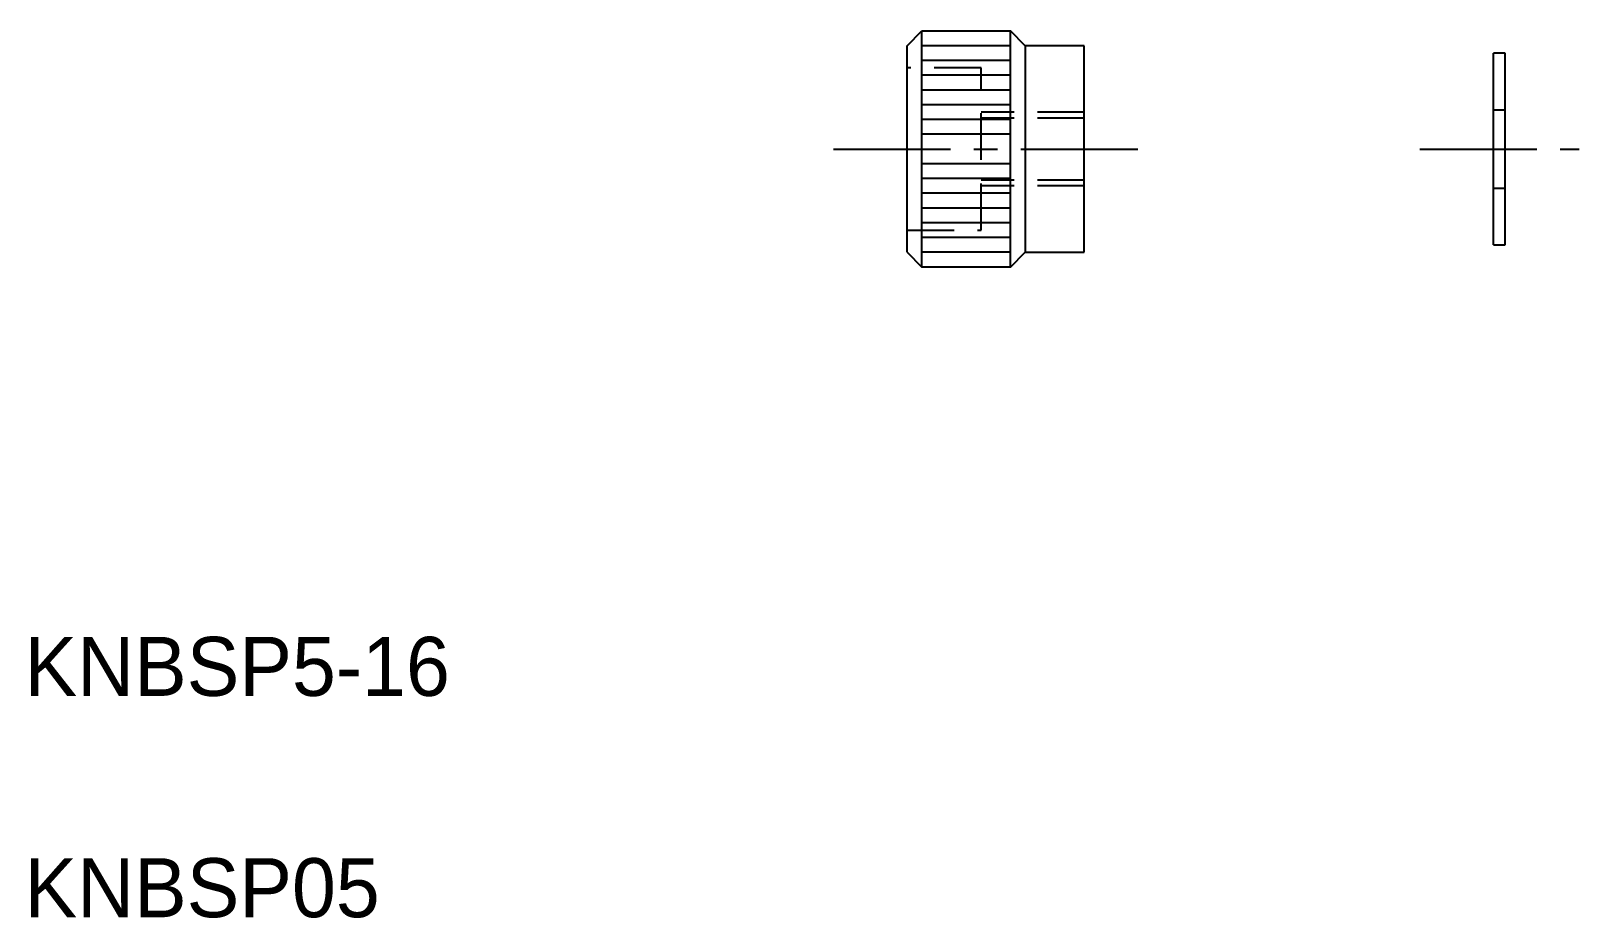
# Model space of a CAD drawing. Extents: x 123 to 228, y -29 to 31.
import ezdxf

# ---------------------------------------------------------------- set-up
doc = ezdxf.new("R2010")
doc.units = 0
doc.header["$LTSCALE"] = 0.25
doc.linetypes.add('CENTER', pattern=[50.8, 31.75, -6.35, 6.35, -6.35])
doc.linetypes.add('DASHED', pattern=[19.05, 12.7, -6.35])
doc.layers.get('0').update_dxf_attribs({"linetype": 'CONTINUOUS'})
doc.layers.add('CENTER', color=1, linetype='CENTER')

msp = doc.modelspace()

# ---------------------------------------------------------------- linework, layer by layer
at = {"color": 7, "linetype": 'CONTINUOUS'}
for p, q in [((182.33, 29.62), (183.33, 30.62)), ((183.33, 14.62), (183.33, 30.62)), ((183.33, 30.62), (189.33, 30.62)), ((189.33, 14.62), (189.33, 30.62)), ((190.33, 29.62), (189.33, 30.62)), ((182.33, 15.62), (182.33, 29.62)), ((190.33, 29.62), (190.33, 15.62)), ((194.33, 29.62), (190.33, 29.62)), ((194.33, 15.62), (194.33, 29.62)), ((222.07, 16.12), (222.07, 29.12)), ((222.87, 29.12), (222.07, 29.12)), ((222.87, 16.12), (222.87, 29.12)), ((187.33, 18.87), (187.33, 18.87)), ((222.07, 16.12), (222.87, 16.12)), ((182.33, 15.62), (183.33, 14.62)), ((189.33, 14.62), (190.33, 15.62)), ((190.33, 15.62), (194.33, 15.62)), ((189.33, 14.62), (183.33, 14.62))]:
    msp.add_line(p, q, dxfattribs=at)
at = {"color": 3, "linetype": 'CONTINUOUS'}
for p, q in [((189.33, 29.62), (183.33, 29.62)), ((189.33, 28.62), (183.33, 28.62)), ((189.33, 27.62), (183.33, 27.62)), ((189.33, 26.62), (183.33, 26.62)), ((189.33, 25.62), (183.33, 25.62)), ((189.33, 24.62), (183.33, 24.62)), ((189.33, 23.62), (183.33, 23.62)), ((189.33, 21.62), (183.33, 21.62)), ((189.33, 20.62), (183.33, 20.62)), ((189.33, 19.62), (183.33, 19.62)), ((189.33, 18.62), (183.33, 18.62)), ((189.33, 17.62), (183.33, 17.62)), ((189.33, 16.62), (183.33, 16.62)), ((189.33, 15.62), (183.33, 15.62))]:
    msp.add_line(p, q, dxfattribs=at)
at = {"color": 3, "linetype": 'DASHED'}
for p, q in [((187.33, 28.12), (182.33, 28.12)), ((187.33, 17.12), (187.33, 28.12)), ((222.07, 25.27), (222.87, 25.27)), ((194.33, 25.12), (187.33, 25.12)), ((194.33, 24.72), (187.33, 24.72)), ((194.33, 20.52), (187.33, 20.52)), ((194.33, 20.12), (187.33, 20.12)), ((222.07, 19.97), (222.87, 19.97)), ((182.33, 17.12), (187.33, 17.12))]:
    msp.add_line(p, q, dxfattribs=at)
at = {"layer": 'CENTER', "color": 1, "linetype": 'CENTER'}
for p, q in [((177.33, 22.62), (199.33, 22.62)), ((217.07, 22.62), (227.87, 22.62))]:
    msp.add_line(p, q, dxfattribs=at)

# ---------------------------------------------------------------- texts
at = {"color": 7, "linetype": 'CONTINUOUS'}
for s, p in [('KNBSP5-16', (122.49, -14.44)), ('KNBSP05', (122.49, -29.44))]:
    msp.add_text(s, height=4, dxfattribs=at).set_placement(p)

doc.saveas('drawing.dxf')
